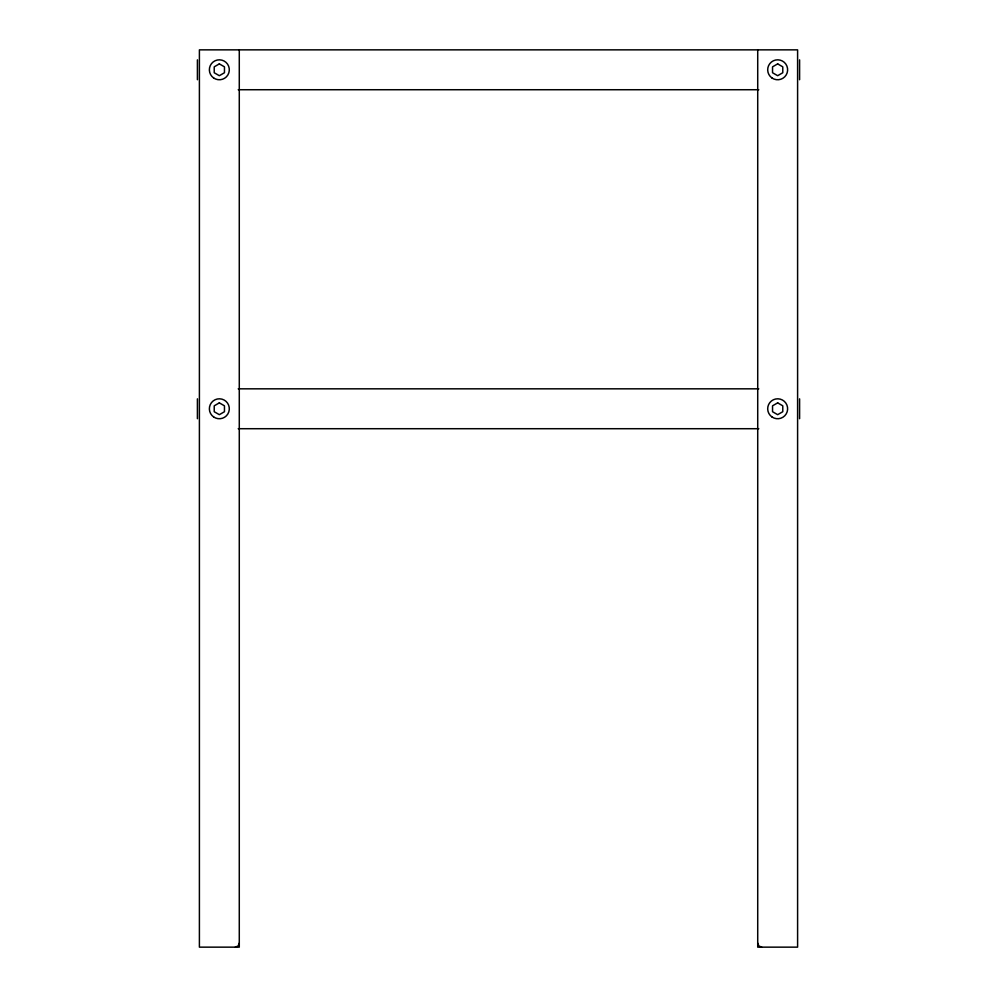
<?xml version="1.0" encoding="UTF-8"?>
<svg xmlns="http://www.w3.org/2000/svg" width="997" height="997" viewBox="0 0 997 997"><rect width="100%" height="100%" fill="white"/><g stroke="black" fill="none" stroke-linecap="round" stroke-linejoin="round"><path stroke-width="1.5" d="M239.28 943.162L238.109 945.979L235.292 947.15M238.221 89.73L758.779 89.73M238.221 388.83L758.779 388.83M238.221 428.71L758.779 428.71M761.708 947.15L758.891 945.979L757.72 943.162M799.594 59.857L799.594 79.723M799.594 398.837L799.594 418.703M757.72 49.85L757.72 947.15L797.6 947.15L797.6 49.85L199.4 49.85L199.4 947.15L239.28 947.15L239.28 49.85M197.406 59.857L197.406 79.723M197.406 398.837L197.406 418.703M219.34 63.883L214.218 66.836L214.218 72.744L219.34 75.697L224.462 72.744L224.462 66.836L219.34 63.883M777.66 63.883L772.538 66.836L772.538 72.744L777.66 75.697L782.782 72.744L782.782 66.836L777.66 63.883M219.34 402.863L214.218 405.816L214.218 411.724L219.34 414.677L224.462 411.724L224.462 405.816L219.34 402.863M777.66 402.863L772.538 405.816L772.538 411.724L777.66 414.677L782.782 411.724L782.782 405.816L777.66 402.863M213.632 416.945A9.97 9.97 0 0 0 229.273 409.63A9.97 9.97 0 0 0 215.115 399.735A9.97 9.97 0 0 0 213.632 416.945M771.952 416.945A9.97 9.97 0 0 0 787.593 409.63A9.97 9.97 0 0 0 773.435 399.735A9.97 9.97 0 0 0 771.952 416.945M213.632 77.965A9.97 9.97 0 0 0 229.273 70.65A9.97 9.97 0 0 0 215.115 60.755A9.97 9.97 0 0 0 213.632 77.965M771.952 77.965A9.97 9.97 0 0 0 787.593 70.65A9.97 9.97 0 0 0 773.435 60.755A9.97 9.97 0 0 0 771.952 77.965"/></g></svg>
